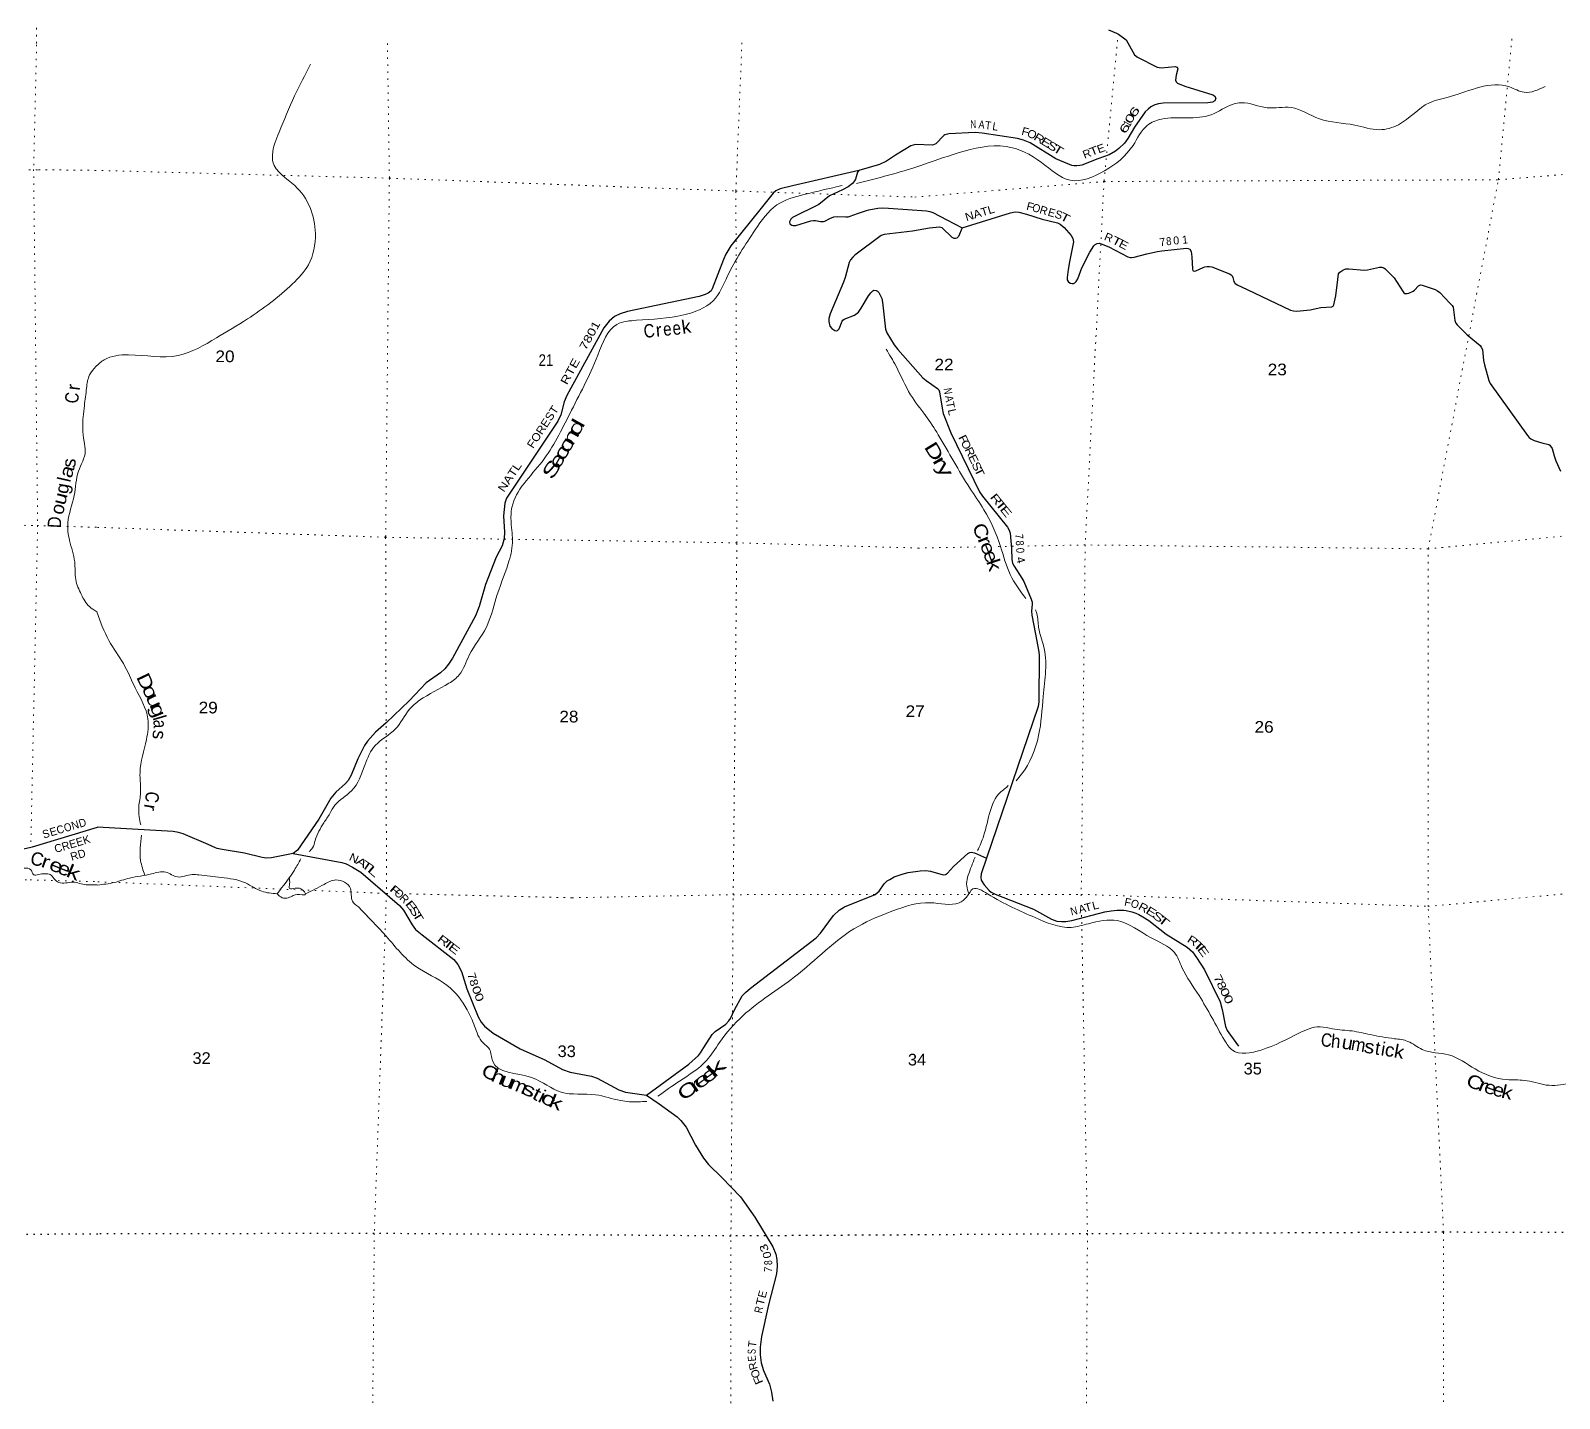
# Model space of a CAD drawing. Header units: feet. Extents: x -3 to 248627, y 0 to 184934.
# Drawn here: x 91901 to 114828, y 71638 to 92156 of the extents above; entities that cross this region are included whole.
import ezdxf
from ezdxf.enums import TextEntityAlignment as Align

# ---------------------------------------------------------------- set-up
doc = ezdxf.new("R2010")
doc.units = ezdxf.units.FT
doc.header["$LTSCALE"] = 70
doc.linetypes.add('DOTTED', pattern=[1.5, 0.3, -1.2])
for name, color, linetype, lineweight in [('29', 7, 'Continuous', 25), ('30', 7, 'Continuous', 35), ('39', 7, 'Continuous', 13), ('6', 7, 'DOTTED', 25), ('7', 7, 'DOTTED', 13)]:
    doc.layers.add(name, color=color, linetype=linetype, lineweight=lineweight)
doc.layers.add('41', color=7, linetype='Continuous')

msp = doc.modelspace()

# ---------------------------------------------------------------- linework, layer by layer
at = {"layer": '29'}
for points in [[(108066.04, 92169.27), (108186.68, 92118.66), (108215.91, 92101.94), (108332.16, 92014.7)], [(108332.16, 92014.7), (108458.17, 91792.66), (108499.93, 91755.04), (108796.48, 91604.58), (108855.73, 91596.43), (109067.97, 91617.12), (109097.86, 91607.12), (109105.56, 91579.51), (109082.21, 91484.51), (109072.15, 91412.33), (109080.5, 91387.25), (109100.57, 91368.01), (109212.78, 91324.1), (109631.83, 91190.81), (109653.5, 91178.59), (109677.78, 91140.66), (109661.73, 91102.25), (109623.48, 91082.15), (109553.76, 91069.81), (108887.33, 91066.02), (108817.37, 91057.07), (108763.07, 91040.35), (108700.42, 91011.1), (108659.45, 90977), (108616.88, 90935.87), (108454.12, 90707.18), (108357.92, 90534.64), (108307.8, 90467.76), (108220.92, 90385.05), (108169.97, 90346.56), (108073.9, 90292.23), (107905.17, 90231.49), (107664.58, 90137.58), (107634.85, 90129.73), (107589.4, 90125.05), (107551.31, 90125.55), (107515.21, 90133.99), (107276.75, 90233.82), (106891.89, 90469.85), (106791.6, 90513.85), (106699.76, 90536.72), (106173.49, 90616.13), (106064.78, 90626.44), (105672.28, 90607.77), (105613.81, 90593.14), (105594.61, 90580.98), (105475.98, 90455.22), (105428.93, 90437.86), (105172.73, 90447.22), (105104.25, 90425.96), (104871.01, 90287.67), (104736.7, 90196.09), (104631.27, 90146.37), (104323.2, 90058.17), (104301.4, 90030.95), (104270.99, 89926.51), (104258.46, 89901.44), (104225.85, 89863.96), (104160.31, 89813.67), (104078.04, 89765.11), (103884.18, 89678.18), (103724.46, 89547.14), (103328.78, 89353.18), (103299.9, 89324.67), (103283.19, 89287.05), (103287.37, 89257.8), (103319.13, 89234.59), (103337.49, 89229.58), (103379.26, 89232.72), (103603.11, 89303.67), (103644.48, 89308.99), (103671.63, 89307.95), (103745.24, 89292), (103792.75, 89290.19), (103813.64, 89295.41), (103889.2, 89334.58), (103947.29, 89362.28), (103997.17, 89369.03), (104127.28, 89361.34), (104164.49, 89363.33), (104193.72, 89370.64), (104301.25, 89410.03), (104438.06, 89457.37), (104473.19, 89468.77), (104605.13, 89492.89), (104680.31, 89497.07), (104769.31, 89493.67), (105337.8, 89452.99), (105386.19, 89443.78), (105434.22, 89424.98), (105640.4, 89319.17), (105872.91, 89199.23)], [(104323.2, 90058.17), (103329.37, 89827.41), (103143.27, 89782.33), (103076.44, 89753.07), (103035.51, 89716.1), (102856.05, 89492.57), (102401.44, 88926.7), (102328.8, 88804.33), (102293.99, 88719.44), (102123.18, 88280.93), (102107.44, 88252.63), (102061.49, 88219.2), (102019.72, 88198.3), (101927.4, 88165.87), (100853.36, 87941.96), (100741.63, 87907.83), (100659.45, 87869.1), (100578.74, 87799.16), (100497.85, 87697.86), (99943.87, 86681.15), (99900.77, 86587.06), (99851.98, 86392.76), (99807.57, 86297.45), (99037.52, 85141.01), (99012.72, 85065.55), (98995.28, 84874.6), (99008.28, 84631.12), (99004.3, 84535.03), (98974.87, 84426.32), (98885.05, 84257.41), (98724.16, 83847.05), (98628.2, 83517.29), (98571.46, 83378.45), (98229.13, 82742.55), (98168.76, 82652.13), (98115.53, 82583.5), (98047.63, 82520.48), (97834.62, 82370.02), (97748.18, 82283.11), (97580.62, 82099.8), (97233.17, 81772.35), (97074.45, 81630.25), (96954, 81499.31), (96907.38, 81431.73), (96810.7, 81231.68), (96711.07, 80988.7), (96665.13, 80909.29), (96621.68, 80861.43), (96477.17, 80733.75), (96402.18, 80643.83), (96223.01, 80325.86), (95902.19, 79860.82), (95840.3, 79810.42)], [(105872.91, 89199.23), (106596.72, 89422.2), (106668.57, 89435.74), (106722.86, 89431.56), (106838.95, 89400.75), (107071.32, 89327.02), (107299.26, 89272.74), (107341.72, 89253.39), (107399.5, 89201.69), (107508.1, 89080.48), (107533.16, 89038.69), (107540.64, 88986.67), (107479.5, 88685.09), (107462.53, 88574.06)], [(105872.91, 89199.23), (105815.27, 89066.45), (105791.44, 89042.87), (105770.55, 89038.69), (105753.85, 89038.69), (105723.26, 89050.13), (105570.07, 89197.51), (105532.67, 89206.35), (105380.61, 89191.88), (105126.58, 89146.99), (104701.29, 89097.2), (104658.47, 89079.43), (104262.73, 88788.96), (104233.49, 88758.66), (104195.25, 88714.48), (104175.01, 88675.07), (104115.98, 88453.04), (104093.57, 88381.45), (103891.46, 87905.88), (103874.29, 87839.16), (103874.29, 87791.09), (103888.91, 87722.13), (103918.14, 87684.91), (103962.01, 87657.35), (103980.8, 87651.08), (104004.29, 87655), (104026.75, 87682.43), (104069.91, 87795.83), (104083.13, 87809.9), (104104.02, 87824.53), (104257.76, 87886.76), (104317.04, 87931.11), (104359.52, 87989.52), (104465.03, 88178.68), (104500.82, 88223.68), (104530.05, 88250.84), (104548.85, 88261.29), (104582.86, 88259.38), (104603.15, 88248.75), (104609.41, 88240.39), (104621.94, 88225.77), (104665.81, 88134.86), (104679.45, 88082.81), (104720.11, 87679.29), (104742.87, 87620.8), (104851.68, 87441.05), (104905.72, 87372.07), (105283.99, 86947.86), (105331.39, 86907.02), (105501.86, 86786.91), (105519.98, 86766.05), (105530.42, 86738.89), (105570.78, 86493.71), (105588.9, 86411.84), (105701.98, 86120.31), (106132.89, 85237.31), (106177.84, 85170.51), (106553.75, 84705.53), (106576.89, 84663.8), (106593.43, 84617.76), (106609.75, 84384.57), (106614.32, 84221.75), (106628.41, 84167.6), (106649.83, 84121.44), (106767.17, 83942.92), (106798.1, 83889.47), (106906.7, 83626.16), (106921.32, 83584.37), (106922.44, 83551.49), (106912.97, 83447.49), (106916.92, 83388.71), (106969.8, 83103.52), (107023.66, 82836.24), (107028.8, 82782.16), (107019.48, 82089.14), (107009.07, 82016.51), (106235.34, 79741.77)], [(107462.53, 88574.06), (107444.17, 88453.91), (107447.54, 88414.89), (107462.15, 88390.86), (107491.4, 88366.83), (107520.5, 88359.67), (107539.43, 88362.65), (107562.4, 88374.14), (107583.29, 88391.91), (107608.35, 88430.24), (107667.88, 88599.19), (107787.27, 88830.59), (107848.51, 88926.89), (107867.31, 88947.78), (107896.96, 88959.49), (107929.96, 88966.59), (107957.11, 88958.23), (108071.21, 88911.73), (108358.08, 88763.89), (108391.5, 88753.44), (108412.38, 88753.44), (108452.06, 88757.62), (108641.9, 88804.41)], [(108641.9, 88804.41), (108799.9, 88843.35), (108867.65, 88853.75), (109235.2, 88890.32), (109262.35, 88888.23), (109284.11, 88878.8), (109306.21, 88844.34), (109316.47, 88764.35), (109325, 88574.76), (109331.27, 88558.05), (109337.13, 88549.4), (109352.15, 88545.51), (109375.13, 88549.69), (109485.07, 88602.04), (109512.96, 88612.38), (109544.29, 88618.65), (109581.88, 88618.65), (109617.12, 88612.44), (109882.6, 88506.85), (109905.57, 88494.31), (109919.73, 88474.6), (109932.72, 88452.51), (109945.25, 88394), (109953.61, 88377.28), (109962.08, 88366.2), (109997.46, 88341.75), (110146.48, 88274.26), (110793.14, 87963.51), (110839.9, 87950.59), (110889.21, 87948.88), (111090.01, 87969.34), (111248.01, 88003.92), (111416.1, 88012.41), (111434.28, 88019.94), (111446.81, 88042.92), (111473.64, 88179.35), (111505.87, 88423.18)], [(111505.87, 88423.18), (111516.69, 88504.99), (111534.52, 88534.02), (111580.46, 88563.28), (111626.41, 88579.99), (111668.56, 88583.77), (111906.25, 88563.28), (111948.79, 88566.43), (112129.71, 88609.25), (112164.81, 88609.21), (112196.54, 88596.71), (112215.34, 88583.13), (112351.42, 88444.93), (112482.65, 88237.27), (112495.18, 88222.64), (112511.89, 88213.24), (112520.23, 88210.28), (112545.3, 88211.15), (112568.28, 88215.33), (112633.02, 88246.67), (112654.16, 88262.88), (112714.46, 88328.17), (112743.99, 88341.49), (112770.85, 88338.62), (112967.16, 88270.71), (113002.43, 88249.75), (113033.99, 88226.82), (113183.09, 88067.37), (113221.94, 88032.47), (113235.31, 88005.22), (113257.45, 87807.83), (113274.05, 87768.21), (113297.13, 87740.95), (113444.68, 87591.84), (113637.54, 87432.71), (113656.33, 87406.59), (113675.49, 87371.42), (113691.84, 87207.02), (113704.19, 87142.42), (113769.11, 86908.18), (113791.09, 86861.33), (114347.59, 86080.63), (114372.66, 86051.37), (114399.96, 86031.05), (114452.01, 86005.4), (114562.24, 85973.21), (114667.12, 85946.88), (114683.83, 85935.39), (114696.48, 85923.33), (114717.24, 85888.37), (114748.96, 85774.77), (114775.72, 85701.34), (114844.64, 85548.78)], [(91274.82, 79966.84), (91467.83, 79906.74), (91576.95, 79885.74), (91713.04, 79882.79), (91816.17, 79885.74), (91931.87, 79912.41), (92906.39, 80204.73)], [(95840.3, 79810.42), (95516.52, 79745.31), (95432.98, 79741.13), (95372.17, 79750.89), (95111.8, 79816.51), (94773.41, 79873.87), (94697.87, 79887.41), (94672.81, 79897.85), (94567.05, 79947.67), (94188.31, 80106.83), (94117.3, 80125.65), (94040.12, 80143.19), (92906.39, 80204.73)], [(95840.3, 79810.42), (96567.18, 79675.72), (96631.71, 79655.46), (96727.77, 79609.48), (96853.79, 79533.82), (97433.64, 79032.71), (97491.91, 78962.83), (97624.65, 78744.16), (97646.66, 78708.8), (97675.04, 78673.35), (97775.21, 78589.83), (98248.61, 78223.37), (98310.76, 78148.75), (98365.23, 78040.83), (98442.05, 77783.82), (98611.41, 77364.3), (98657.43, 77283.61), (98707.56, 77220.91), (98836.3, 77115.74), (99243.27, 76879.71), (99614, 76717.94), (99880.6, 76573.97), (99994, 76533.39), (100313.19, 76470.64), (100399.15, 76441.44), (100720.76, 76265.9), (100822.24, 76232.88), (101136.57, 76189.51)], [(101136.57, 76189.51), (101771.62, 76651.37), (101915.43, 76784.31), (101948.84, 76821.92), (101997.01, 76903.15), (102124.52, 77098.41), (102166.04, 77143.75), (102326.2, 77249.66), (102374.88, 77302.57), (102395.76, 77338.09), (102457.63, 77469.04), (102571.08, 77678.32), (102621.31, 77728.88), (102696.49, 77791.58), (103681.22, 78547.36), (103744.87, 78614.93), (103941.18, 78882.43), (104024.72, 78961.84), (104106.12, 79010.67), (104565.86, 79198.77), (104626.18, 79248.13), (104701.36, 79356.79), (104745.38, 79400.2), (104784.89, 79423.67), (104851.72, 79461.28), (104971.22, 79503.28), (105060.57, 79526.08), (105244.34, 79553.23), (105329.29, 79558.5), (105398.89, 79549.05), (105585.65, 79492.87), (105620.26, 79494.72), (105653.67, 79515.62), (105741.39, 79615.86), (105958.95, 79811.36), (105986.92, 79828.61), (106008.7, 79833.26), (106058.99, 79819.67), (106235.34, 79741.77)], [(106235.34, 79741.77), (106154.89, 79505.15), (106150.43, 79449.91), (106159.07, 79413.22), (106200.84, 79342.16), (106276.02, 79258.57), (106307.22, 79232.54), (106365.04, 79199.57), (106942.08, 78978.06), (107210.71, 78828.08), (107290.98, 78798.82), (107361.99, 78790.46), (107424.64, 78790.46), (107514.97, 78806.79), (108012.9, 78938.73), (108104.76, 78953.38), (108197.35, 78959.73), (108297.6, 78959.73), (108332.4, 78955.47), (108418.02, 78936.66), (108474.41, 78917.86), (108523.14, 78897.04), (108578.83, 78863.52), (108671.73, 78805.86), (108932.51, 78601.6), (109245.3, 78405.51), (109325.09, 78336.98), (109387.74, 78253.39), (109506.48, 78066.61), (109738.6, 77588.84), (109772.43, 77472.53), (109823.23, 77215.46), (109847.19, 77158.35), (109893.66, 77087.04), (110014.23, 76922.59)], [(101136.57, 76189.51), (101329.1, 76055.39), (101597.99, 75862.73), (101652.05, 75809.1), (101731.65, 75708.08), (101873.3, 75437.94), (101994.79, 75239.97), (102066.29, 75149.1), (102267.01, 74950.7), (102546.06, 74660.08), (102763.1, 74359.24), (103032.62, 73909.85), (103076.59, 73800.12), (103093.29, 73720.71), (103097.47, 73616.22), (103087.86, 73506.1), (102969.16, 73041.6), (102864.51, 72567.1), (102842.69, 72406.25), (102842.69, 72293.41), (102855.22, 72172.2), (102892.05, 72054.76), (102980.72, 71850.04), (103013.94, 71731.26), (103033.51, 71599)]]:
    msp.add_lwpolyline(points, dxfattribs=at)
at = {"layer": '39'}
for points in [[(96098.37, 91652.39), (95860.46, 91174.54), (95627.13, 90630.21), (95529.16, 90292.7), (95536.1, 90185.94), (95863.65, 89830.11), (96172.04, 89113.3), (96067.12, 88642.7), (95829.62, 88356.34), (95152.64, 87830.17), (94687.32, 87545.78), (94114.98, 87282.6), (93371.01, 87292), (93006.74, 87218.15), (92876.33, 87113.74)], [(104288.58, 89860.8), (105235.34, 90126.5), (105812.28, 90321.19), (106531.18, 90416.38), (107059.33, 90179.28), (107490.97, 89911.06), (108005.89, 90050.77), (108434.09, 90433.59), (108647.29, 90733.84), (108860.2, 90826.47), (109607.56, 90893.7), (109936.85, 91051.88), (110057.63, 91073.13), (110445.32, 90998.03), (110806.15, 91001.29), (111228.9, 90831.77), (111757.86, 90737.78), (112129.38, 90668.58), (112415.01, 90743.72), (112877.95, 91072.43), (113181.59, 91163.87), (114077.45, 91311.05), (114299.88, 91230.42), (114615.66, 91317.94)], [(96079.15, 79840.27), (96128.27, 79895.2), (96169.68, 80006.44), (96300.49, 80273.69), (96388.06, 80409.53), (96465.61, 80537.22), (96715.79, 80753.15), (96914.17, 81137.92), (97072.95, 81435.66), (97373.29, 81680.26), (97580.52, 81970.37), (97734.58, 82110.85), (98175.96, 82364.78), (98328.11, 82491.13), (98480.87, 82786.8), (98737.39, 83208.38), (98879, 83630.94), (99064.07, 84160.72), (99128.01, 84469.7), (99107.61, 84779.12), (99119.5, 85003.78), (99571.38, 85689.16), (99986.69, 86408.49), (100408.74, 87287.11), (100695.16, 87749.27), (100988.98, 87810.38), (101695.9, 87891.36), (102135.64, 88100.93), (102354.24, 88477.83), (102767.8, 89164.88), (103093.25, 89540.72), (103499.18, 89695.57), (104073.51, 89830.7)], [(104730.17, 87378.59), (104879.48, 87121.94), (105098.8, 86690.55), (105323.15, 86380.15), (105513.03, 86093.62), (105985.76, 85292.95), (106197.79, 84969.02), (106446.33, 84418.97), (106593.01, 83994.99), (106826.76, 83635.43)], [(92878.14, 87116.22), (92787.04, 86991.13), (92740.89, 86792.2), (92708.21, 86530.71), (92682.85, 86192.62), (92703.06, 85993.04), (92721.77, 85845.84), (92620.33, 85544.74), (92556.53, 85182.86), (92460.08, 84772.96), (92485.71, 84508.88), (92563.09, 84187.91), (92578.62, 83919.9), (92660.98, 83699.57), (92783.91, 83515.09), (92893.04, 83438.98)], [(106971.59, 83466.65), (106991.49, 83412.87), (107018.37, 83202.23), (107092.29, 82931.08), (107087.81, 82169.19), (107018.42, 81582.04), (106763.23, 81001.23), (106681.1, 80901.65)], [(92893.04, 83438.98), (93076.28, 83006.01), (93292.86, 82661.28), (93471.31, 82296.04), (93660.68, 81830.11), (93639.07, 81521.52), (93542.41, 81026.8), (93549.2, 80698.31), (93522.73, 80488.44), (93553.38, 80241.59)], [(106561.96, 80836.42), (106553.05, 80821.95), (106489.64, 80768.39), (106194.08, 80073.99), (106103.4, 79855.3)], [(93566.32, 80088.22), (93551.45, 79706.61), (93614.1, 79488.06)], [(91323.59, 79786.22), (91458.62, 79778.98), (91653.68, 79626.77), (91800.33, 79592.95), (91906.8, 79569.08), (91949.12, 79490.85), (92019.39, 79495.02), (92123.78, 79509.3), (92194.09, 79497.4), (92252.43, 79437.28), (92326.84, 79377.19), (92535.67, 79381.66), (92734.54, 79341.93), (92855.03, 79342.19), (92909.76, 79339.23)], [(95597.77, 79209.1), (95858.89, 79564.21), (95953.71, 79731.09)], [(106064.85, 79758.67), (105998.94, 79585.36), (105940.63, 79326.82), (105972.06, 79209.59)], [(92909.76, 79339.23), (93153.04, 79376.47), (93386.33, 79443.08), (93716.42, 79506.54), (93927.87, 79532.64), (94103.87, 79459.65), (94323.29, 79497.91), (94426.17, 79490.78), (94759.13, 79451.46), (95124.69, 79370.11), (95369.67, 79245.34), (95597.77, 79209.1)], [(95777.9, 79454.07), (95786.04, 79355.93), (95786.64, 79285.39), (95867.23, 79290.15), (95994.57, 79250.99), (96021.24, 79194.79), (95974.88, 79194.37), (95839.92, 79181.06), (95765.61, 79148.13), (95672.87, 79149.31), (95597.77, 79209.1)], [(96027.71, 79208.55), (96302.19, 79348.51), (96481.06, 79414.63), (96697.83, 79287.58), (96727.65, 79096.36), (96817.07, 79010.5)], [(116807.96, 76034.72), (116508.08, 76215.44), (116061.41, 76352.5), (115739.94, 76464.48), (115424.9, 76530.17), (114970.63, 76370.85), (114630.2, 76339.55), (114303.03, 76409.16), (114038.84, 76420.88), (113563.76, 76579.85), (113166.86, 76791.94), (112771.07, 76871.01), (112556.35, 76994.04), (112354.42, 77034.54), (111989.02, 77095.74), (111718.43, 77149.73), (111425.85, 77181.35), (111238.11, 77211.9), (110922.41, 77116.33), (110354.01, 76863.26), (109924.68, 76861.73), (109808.21, 77009.63), (109423.86, 77681.28), (109168.32, 78104.27), (109055.6, 78324.98), (108706.99, 78547.58), (108200.85, 78805.04), (107763.77, 78758.76), (107508.2, 78704.04), (106964.69, 78850.3), (106250.06, 79208.68), (106033.74, 79281.3), (105938, 79159.5), (105825.82, 79073.82), (105392.39, 79073.94), (104833, 78949.95), (104312.79, 78719.49), (103357.54, 77961.02), (102584.25, 77379.56), (102232.81, 76977.28), (102035.51, 76705.39), (101634.88, 76399.42), (101308.72, 76169.94)], [(101141.64, 76094.5), (101018.6, 76087.46), (100748.31, 76105.17), (100374.63, 76192.5), (99858.21, 76232.17), (99414.88, 76451.91), (98828.17, 76700.58), (98782.36, 76875.52), (98686.8, 76971.41), (98559.71, 77222.22), (98448.57, 77465.63), (98149.39, 77833.3), (97677.28, 78119.28), (97234.02, 78570.82), (96817.07, 79010.5)]]:
    msp.add_spline(points, degree=3, dxfattribs=at)
at = {"layer": '6'}
for points in [[(71266.1, 74108.27), (75211.94, 74120.3), (75906.72, 74127.84), (80537.28, 74135.9), (81230.02, 74153.47), (86517.31, 74110.74), (91736.26, 74104.02), (92931.56, 74105.63)], [(123908.88, 74181.07), (118350.12, 74113.62), (113088.35, 74130.54), (107750.31, 74106.45), (102404.28, 74074.23), (97055.65, 74112.54), (92931.56, 74105.63)]]:
    msp.add_lwpolyline(points, dxfattribs=at)
at = {"layer": '7'}
for p, q in [((92887.83, 84704.51), (92406.01, 84719.07)), ((106642.09, 84420.41), (106380.62, 84415.51))]:
    msp.add_line(p, q, dxfattribs=at)
for points in [[(92221.35, 111277.5), (92116.14, 106018.11), (92069.67, 100725.07), (91975.71, 95344.82), (91991.68, 91941.97)], [(91991.68, 91941.97), (91947.48, 90070.78), (92007.63, 84730.73), (91904.95, 79925.59)], [(97252.66, 91964.09), (97281.94, 89941.7), (97226.25, 84555.3), (97238.72, 79213.86), (97055.65, 74112.54), (97008.33, 68687.92), (96976.57, 63331.97), (96704.77, 57994.01), (96558.11, 52637.02), (96534.2, 49953.94), (96807.2, 47205), (96801.27, 46076.23)], [(102249.47, 46100.28), (102233.73, 47254.08), (101774.07, 52553.17), (101942.36, 57974.86), (102411.65, 63322.67), (102400.61, 68734.66), (102404.28, 74074.23), (102438.02, 79194.36), (102492.61, 84471.91), (102478.66, 89748.83), (102569.38, 91987.71)], [(108201.16, 92014.07), (107999.16, 89891.47), (107716.2, 84440.53), (107657.27, 79199.23), (107659.12, 79098.08)], [(112979.21, 46151.5), (112950.19, 47052.66), (112796.12, 52451.28), (112643.85, 57876.11), (112670.23, 60504.79), (113048.62, 63225.35), (113087.89, 68647.88), (113088.35, 74130.54), (112859.94, 79018.51), (112861.39, 84382.24), (113913.72, 89918.75), (114117.14, 92043.31)], [(92865.72, 90059.05), (97281.94, 89941.7), (102478.66, 89748.83), (105162.65, 89658.21), (107999.16, 89891.47), (113913.72, 89918.75), (119856.85, 90387.73), (123819.38, 90445.43)], [(86836.99, 90063.68), (92021.79, 90068.15), (92865.72, 90059.05)], [(123849.01, 85062.52), (119355.71, 84991.25), (112861.39, 84382.24), (107716.2, 84440.53), (106852.56, 84424.35)], [(92123.67, 84727.61), (91933.32, 84733.36), (90014.52, 84750.39)], [(106073.32, 84409.75), (105220.84, 84393.78), (102492.61, 84471.91), (97226.25, 84555.3), (92887.83, 84704.51)], [(97585.47, 79205.7), (100023.29, 79148.34), (102438.02, 79194.36), (107657.27, 79199.23), (112859.94, 79018.51), (118893.06, 79572.95), (123878.94, 79621.24)], [(90876.28, 79428.01), (91893.03, 79416.42), (92909.76, 79388.51)], [(92909.76, 79388.51), (97238.72, 79213.86), (97278.07, 79212.93)], [(107663, 78885.31), (107750.31, 74106.45), (107717.45, 68641.65), (107698.91, 63150.77), (107089.13, 57729.12), (107218.7, 52366.57), (107620.62, 46980.28), (107653.31, 46125.44)]]:
    msp.add_lwpolyline(points, dxfattribs=at)

# ---------------------------------------------------------------- texts
at = {"layer": '30'}
for s, rotation, width, p in [('N', 2.723, 0.7, (106041.81, 90691.16)), ('A', 354.582, 0.85, (106158.03, 90686.9)), ('T', 353.419, 0.95, (106254.56, 90674.37)), ('1', 58.858, 0.8, (108398.92, 90731.36)), ('0', 60.858, 1.6, (108438.52, 90809.2)), ('6', 54.56, 1.8, (108501.29, 90901.49)), ('L', 351.419, 0.95, (106360.69, 90658.68)), ('F', 345.017, 1.05, (106802.67, 90582.6)), ('O', 334.312, 1.1, (106893.54, 90547.4)), ('R', 328.48, 1.3, (106997.76, 90488.12)), ('6', 56.591, 1.7, (108357.8, 90658.14)), ('E', 328.48, 1.4, (107101.14, 90426.47)), ('S', 328.48, 1.4, (107193.81, 90369.64)), ('T', 328.48, 1.55, (107282.89, 90316.95)), ('R', 21.322, 1.05, (107763.74, 90253.69)), ('T', 21.322, 1.3, (107867.88, 90295.96)), ('E', 19.798, 1.1, (107974.13, 90332.81)), ('NATL', 17.121, 1.1, (106152.87, 89362.26)), ('F', 345.136, 1.05, (106875.87, 89458.77)), ('O', 342.396, 0.95, (106967.06, 89434.51)), ('S', 341.605, 1.05, (107301.53, 89337.83)), ('T', 333.179, 1.45, (107390.01, 89296.88)), ('R', 337.827, 1.05, (108047.32, 88997.06)), ('T', 332.735, 1.45, (108164.09, 88942.61)), ('E', 332.735, 1.25, (108267.02, 88889.57)), ('8', 5.682, 0.9, (108976.02, 88937.42)), ('RTE   7801', 61.415, 1.3, (100197.9, 87295.08)), ('N', 279.348, 0.8, (105601.37, 86738.87)), ('A', 279.348, 0.9, (105620.25, 86624.14)), ('FOREST', 56.841, 1.1, (99632.56, 86177.33)), ('L', 283.201, 1.05, (105664.92, 86419.66)), ('F', 296.013, 1.3, (105838.86, 85999.43)), ('O', 296.013, 1.1, (105878.17, 85918.37)), ('R', 296.013, 1.15, (105935.43, 85811.79)), ('E', 296.013, 1.25, (105987.48, 85703.15)), ('NATL', 56.341, 1.2, (99135.81, 85427.56)), ('S', 296.013, 1.25, (106037.25, 85592.9)), ('T', 296.013, 1.4, (106075.92, 85510.97)), ('R', 308.954, 1.5, (106335.83, 85086.43)), ('T', 308.954, 1.8, (106408.94, 84996.01)), ('E', 308.954, 1.6, (106481.73, 84905.95)), ('7', 274.003, 0.85, (106667.45, 84564.27)), ('8', 274.003, 0.85, (106677.13, 84464.18)), ('0', 271.608, 0.9, (106683.96, 84356.23)), ('4', 284.585, 1.1, (106692.22, 84200.35)), ('O', 16.697, 0.9, (92474.81, 80148.35)), ('N', 16.697, 0.95, (92586.18, 80181.76)), ('D', 16.697, 0.95, (92695.75, 80214.63)), ('C', 16.697, 0.95, (92363.44, 80114.94)), ('N', 334.57, 1.15, (96726.3, 79688.19)), ('A', 329.02, 1.4, (96835.16, 79627.9)), ('T', 326.02, 1.65, (96913.57, 79573.93)), ('L', 319.166, 1.9, (97004.5, 79498.74)), ('F', 319.166, 1.8, (97338.05, 79207.83)), ('E', 308.259, 1.6, (97564.2, 78986.97)), ('O', 342.052, 0.95, (108444.72, 78999.03)), ('S', 301.259, 1.4, (97611.35, 78913.29)), ('T', 301.259, 1.55, (97661.48, 78834.4)), ('N', 14.841, 0.9, (107562.48, 78892.65)), ('T', 14.841, 1.15, (107776.58, 78948.53)), ('L', 14.841, 1.1, (107885.78, 78977.46)), ('R', 331.465, 1.2, (108562.5, 78947.65)), ('E', 328.465, 1.4, (108676.7, 78886.28)), ('S', 321.93, 1.6, (108773.18, 78815.4)), ('T', 321.93, 1.8, (108856.71, 78751.78)), ('R', 322.256, 1.45, (98057.29, 78458.78)), ('T', 322.256, 1.75, (98134.61, 78400.14)), ('E', 322.256, 1.55, (98217.84, 78335.52)), ('R', 327.916, 1.3, (109298.12, 78454.02)), ('T', 317.341, 1.95, (109380.53, 78379.49)), ('E', 306.851, 1.55, (109438.26, 78309.68)), ('7', 286.641, 1.15, (98463.88, 77953.86)), ('7', 295.912, 1.4, (109662.76, 77905.11)), ('8', 286.641, 1.15, (98492.93, 77858.06)), ('0', 291.984, 1.4, (98537.05, 77740.56)), ('8', 295.912, 1.4, (109710.27, 77807.32)), ('0', 295.912, 1.5, (109760.05, 77704.87)), ('0', 291.984, 1.4, (98575.02, 77633.07)), ('0', 295.912, 1.5, (109811.69, 77598.58)), ('3', 111.837, 1.3, (102956.04, 73915.93)), ('0', 101.876, 1.15, (103002.24, 73802.06)), ('7', 85.013, 0.85, (103022.5, 73567.5)), ('8', 92.291, 0.8, (103022.64, 73676.85)), ('T', 75.665, 1.15, (102905.32, 73074.52)), ('R', 77.563, 0.85, (102878.77, 72956.8)), ('S', 90, 0.7, (102774.78, 72341)), ('E', 95.902, 0.8, (102777.63, 72241.97)), ('O', 113.419, 1.05, (102825.51, 72032.44)), ('F', 113.419, 1.25, (102866.42, 71934.6))]:
    msp.add_text(s, height=120, rotation=rotation, dxfattribs=dict(at, width=width)).set_placement(p, align=Align.CENTER)
for s, rotation, p in [('R', 342.396, (107077.88, 89401.44)), ('E', 343.605, (107197.67, 89367.12)), ('7', 8.727, (108884.39, 88923.95)), ('0', 5.682, (109087.27, 88948.7)), ('1', 5.682, (109219.3, 88960.38)), ('T', 279.348, (105637.35, 86532.63)), ('S', 16.697, (92149.29, 80050.71)), ('E', 16.697, (92258.86, 80083.58)), ('O', 316.166, (97387.66, 79167.24)), ('R', 315.166, (97466.12, 79092.06)), ('F', 348.387, (108343.94, 79021.67)), ('A', 14.841, (107685.33, 78924.54)), ('E', 75.665, (102934, 73186.73)), ('T', 82.275, (102782.74, 72445.4)), ('R', 107.412, (102791.42, 72140.97))]:
    msp.add_text(s, height=120, rotation=rotation, dxfattribs=at).set_placement(p, align=Align.CENTER)
for s, p in [('CREEK', (92278.17, 79818.77)), ('RD', (92518.57, 79701.46))]:
    msp.add_text(s, height=120, rotation=16.697, dxfattribs=at).set_placement(p)
at = {"layer": '41'}
for s, rotation, width, p in [('k', 8.322, 1.05, (101747.75, 87615.96)), ('C', 6.907, 0.85, (101189.27, 87552.6)), ('e', 5.471, 0.85, (101458.95, 87581.29)), ('e', 6.374, 0.85, (101600.91, 87594.43)), ('C', 83.315, 0.85, (92619.89, 86636.26)), ('d', 60.5, 1.65, (100165.56, 86156.03)), ('o', 59.499, 1.5, (100018.72, 85896.91)), ('n', 60.5, 1.55, (100085.05, 86012.67)), ('D', 301.325, 1.45, (105366.69, 85791.31)), ('e', 59.499, 1.5, (99877.13, 85657.42)), ('c', 59.499, 1.7, (99949.98, 85780.22)), ('r', 300.159, 1.65, (105457.13, 85641.91)), ('a', 74.269, 1.2, (92538.67, 85516.12)), ('s', 83.911, 1.05, (92575.96, 85660.34)), ('S', 57.268, 1.6, (99797.76, 85523.53)), ('y', 300.159, 1.6, (105531.85, 85524.37)), ('g', 79.988, 1.05, (92472.4, 85272.91)), ('u', 75.983, 1.2, (92437.97, 85112.36)), ('D', 87.061, 0.9, (92360.1, 84776.05)), ('o', 75.745, 1.05, (92402.24, 84956.33)), ('C', 293.999, 1.2, (106062.89, 84609.35)), ('r', 292.192, 1.4, (106122.65, 84473.18)), ('e', 292.192, 1.25, (106168.68, 84358.29)), ('e', 290.484, 1.2, (106212.09, 84236.84)), ('k', 287.965, 1.3, (106256.39, 84111.23)), ('D', 295.374, 1.3, (93535.01, 82346.33)), ('o', 295.124, 1.35, (93606.93, 82198.8)), ('u', 295.124, 1.5, (93668.12, 82061.56)), ('g', 291.714, 1.35, (93722.95, 81924.67)), ('s', 263.189, 1.05, (93734.81, 81603.43)), ('a', 271.432, 0.85, (93745.34, 81753.48)), ('C', 262.23, 0.85, (93626.16, 80670.64)), ('r', 261.006, 1.05, (93603.82, 80517.2)), ('C', 353.426, 0.85, (111324.16, 76914.81)), ('h', 354.515, 0.95, (111465.88, 76897.7)), ('u', 350.149, 1.1, (111633.59, 76874.91)), ('m', 349.858, 0.95, (111798.49, 76849.17)), ('s', 350.416, 1.15, (111963.87, 76816.02)), ('c', 350.567, 1.05, (112269.16, 76767.14)), ('k', 349.49, 1.1, (112407.51, 76742.76)), ('C', 333.408, 1.25, (98749.34, 76437.35)), ('h', 338.004, 1.35, (98880.96, 76369.93)), ('e', 36.811, 1.7, (102132.92, 76416.97)), ('k', 41.423, 2.1, (102246.02, 76519.04)), ('u', 338.941, 1.35, (99018.38, 76310.56)), ('m', 336.941, 1.15, (99183.77, 76244.74)), ('C', 36.245, 1.5, (101805.88, 76177.6)), ('r', 35.225, 1.85, (101923.18, 76260.22)), ('e', 36.811, 1.7, (102022.49, 76335.45)), ('C', 333.671, 1.25, (113516.68, 76292.48)), ('r', 337.558, 1.4, (113649.59, 76244.33)), ('e', 339.825, 1.2, (113762.87, 76208.42)), ('k', 346.798, 1.2, (114022.21, 76134.75)), ('s', 336.911, 1.5, (99335.98, 76181.16)), ('t', 332.61, 1.3, (99451.04, 76119.23)), ('i', 332.444, 1.2, (99527.63, 76080.5)), ('c', 332.444, 1.6, (99623.62, 76043.88)), ('k', 336.938, 1.45, (99742.37, 75987.86)), ('e', 342.89, 1.1, (113890.41, 76169.18))]:
    msp.add_text(s, height=200, rotation=rotation, dxfattribs=dict(at, width=width)).set_placement(p, align=Align.CENTER)
for s, rotation, p in [('r', 5.471, (101330.23, 87566.27)), ('r', 83.301, (92641.07, 86795.4)), ('l', 77.308, (92501.1, 85401.08)), ('l', 286.441, (93739.29, 81820.5)), ('t', 350.416, (112087.31, 76795.18)), ('i', 350.567, (112170.88, 76781.2))]:
    msp.add_text(s, height=200, rotation=rotation, dxfattribs=at).set_placement(p, align=Align.CENTER)
msp.add_text('C', height=200, rotation=347.227, dxfattribs=at).set_placement((91883.62, 79652.46))
for s, rotation, width, p in [('r', 341.325, 1.3, (92045.17, 79616.14)), ('e', 337.117, 1.3, (92161.04, 79579.23)), ('e', 339.162, 1.2, (92290.9, 79523.51)), ('k', 337.381, 1.45, (92418.66, 79474.5))]:
    msp.add_text(s, height=200, rotation=rotation, dxfattribs=dict(at, width=width)).set_placement(p)
at = {"layer": '7'}
for s, width, p in [('20', 1.1, (94674.02, 87181.92)), ('21', 0.85, (99519.4, 87124.79)), ('22', 1.1, (105456.57, 87058.62)), ('23', 1.1, (110453.62, 86984.98)), ('29', 1.1, (94422, 81913.59)), ('28', 1.1, (99831.18, 81778.13)), ('27', 1.1, (105023.6, 81858.4)), ('26', 1.1, (110256.5, 81624.08)), ('32', 1.05, (94329.56, 76655.44)), ('33', 1.05, (99804.74, 76758.41)), ('34', 1.05, (105057.73, 76632.46)), ('35', 1.05, (110092.55, 76497.7))]:
    msp.add_text(s, height=175, dxfattribs=dict(at, width=width)).set_placement(p)

doc.saveas('drawing.dxf')
